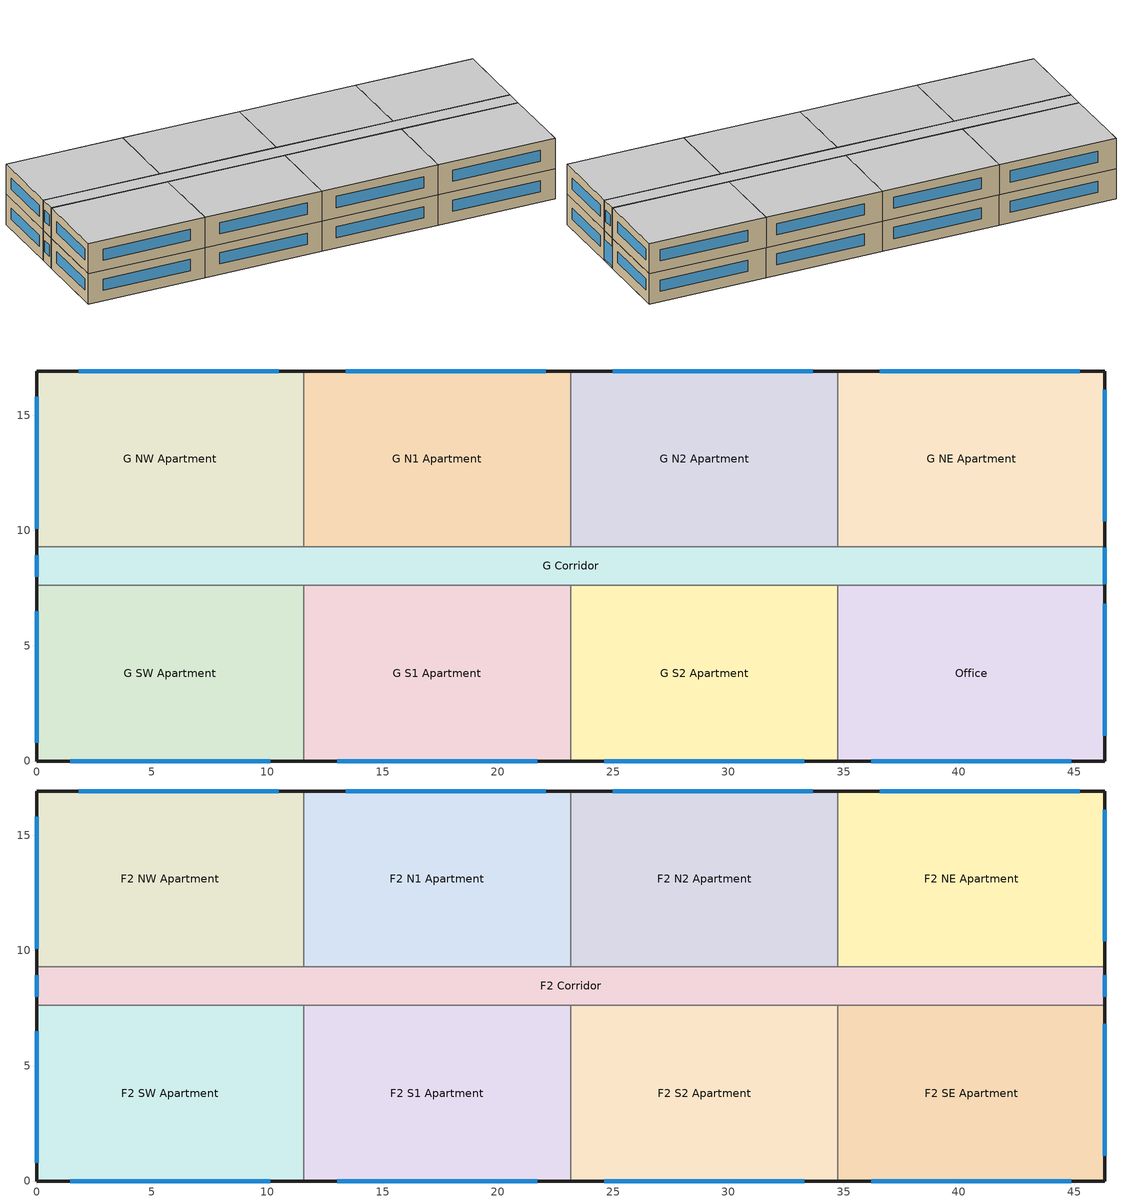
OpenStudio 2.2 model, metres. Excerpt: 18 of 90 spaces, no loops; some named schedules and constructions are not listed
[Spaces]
G S1 Apartment
 floor ground: 23.16,7.62 23.16,0 11.58,0 11.58,7.62 z0
 wall outside: 11.58,0 23.16,0 z0:3.05
 wall to G S2 Apartment: 23.16,0 23.16,7.62 z0:3.05
 wall to G Corridor: 23.16,7.62 11.58,7.62 z0:3.05
 wall to G SW Apartment: 11.58,7.62 11.58,0 z0:3.05
 window: 13.03,0 21.72,0 z1.05:2.17
Office
 floor ground: 46.33,7.62 46.33,0 34.75,0 34.75,7.62 z0
 wall outside: 34.75,0 46.33,0 46.33,7.62 z0:3.05
 wall to G S2 Apartment: 34.75,7.62 34.75,0 z0:3.05
 wall to G Corridor: 46.33,7.62 34.75,7.62 z0:3.05
 window: 36.19,0 44.88,0 / 46.33,1.1 46.33,6.81 z1.05:2.17
G S2 Apartment
 floor ground: 34.75,7.62 34.75,0 23.16,0 23.16,7.62 z0
 wall outside: 23.16,0 34.75,0 z0:3.05
 wall to G Corridor: 34.75,7.62 23.16,7.62 z0:3.05
 window: 24.61,0 33.3,0 z1.05:2.17
G Corridor
 floor ground: 46.33,9.3 46.33,7.62 0,7.62 0,9.3 z0
 wall outside: 46.33,7.62 46.33,9.3 / 0,9.3 0,7.62 z0:3.05
 wall to G NW Apartment: 11.58,9.3 0,9.3 z0:3.05
 wall to G NE Apartment: 46.33,9.3 34.75,9.3 z0:3.05
 wall to G N1 Apartment: 23.16,9.3 11.58,9.3 z0:3.05
 wall to G SW Apartment: 0,7.62 11.58,7.62 z0:3.05
 wall to G N2 Apartment: 34.75,9.3 23.16,9.3 z0:3.05
 window: 46.33,7.67 46.33,9.25 z0.17:2.13; 0,8.91 0,8 z1.05:2.17
G NW Apartment
 floor ground: 11.58,16.92 11.58,9.3 0,9.3 0,16.92 z0
 wall outside: 11.58,16.92 0,16.92 0,9.3 z0:3.05
 wall to G N1 Apartment: 11.58,9.3 11.58,16.92 z0:3.05
 window: 0,15.8 0,10.08 / 10.5,16.92 1.81,16.92 z1.05:2.17
G N1 Apartment
 floor ground: 23.16,16.92 23.16,9.3 11.58,9.3 11.58,16.92 z0
 wall outside: 23.16,16.92 11.58,16.92 z0:3.05
 wall to G N2 Apartment: 23.16,9.3 23.16,16.92 z0:3.05
 window: 22.08,16.92 13.4,16.92 z1.05:2.17
G N2 Apartment
 floor ground: 34.75,16.92 34.75,9.3 23.16,9.3 23.16,16.92 z0
 wall outside: 34.75,16.92 23.16,16.92 z0:3.05
 wall to G NE Apartment: 34.75,9.3 34.75,16.92 z0:3.05
 window: 33.66,16.92 24.98,16.92 z1.05:2.17
G NE Apartment
 floor ground: 46.33,16.92 46.33,9.3 34.75,9.3 34.75,16.92 z0
 wall outside: 46.33,9.3 46.33,16.92 34.75,16.92 z0:3.05
 window: 46.33,10.4 46.33,16.11 / 45.25,16.92 36.56,16.92 z1.05:2.17
G SW Apartment
 floor ground: 11.58,7.62 11.58,0 0,0 0,7.62 z0
 wall outside: 0,7.62 0,0 11.58,0 z0:3.05
 window: 0,6.5 0,0.79 / 1.45,0 10.13,0 z1.05:2.17
F2 N1 Apartment
 floor to G N1 Apartment: 23.16,16.92 23.16,9.3 11.58,9.3 11.58,16.92 z3.05
 wall outside: 23.16,16.92 11.58,16.92 z3.05:6.1
 wall to F2 Corridor: 11.58,9.3 23.16,9.3 z3.05:6.1
 wall to F2 N2 Apartment: 23.16,9.3 23.16,16.92 z3.05:6.1
 wall to F2 NW Apartment: 11.58,16.92 11.58,9.3 z3.05:6.1
 window: 22.08,16.92 13.4,16.92 z4.1:5.22
 ceiling to F3 N1 Apartment: 23.16,9.3 23.16,16.92 11.58,16.92 11.58,9.3 z6.1
F2 Corridor
 floor to G Corridor: 46.33,9.3 46.33,7.62 0,7.62 0,9.3 z3.05
 wall outside: 0,9.3 0,7.62 / 46.33,7.62 46.33,9.3 z3.05:6.1
 wall to F2 SE Apartment: 34.75,7.62 46.33,7.62 z3.05:6.1
 wall to F2 SW Apartment: 0,7.62 11.58,7.62 z3.05:6.1
 wall to F2 N2 Apartment: 34.75,9.3 23.16,9.3 z3.05:6.1
 wall to F2 S1 Apartment: 11.58,7.62 23.16,7.62 z3.05:6.1
 wall to F2 S2 Apartment: 23.16,7.62 34.75,7.62 z3.05:6.1
 wall to F2 NE Apartment: 46.33,9.3 34.75,9.3 z3.05:6.1
 wall to F2 NW Apartment: 11.58,9.3 0,9.3 z3.05:6.1
 window: 0,8.91 0,8 / 46.33,8 46.33,8.91 z4.1:5.22
 ceiling to F3 Corridor: 46.33,7.62 46.33,9.3 0,9.3 0,7.62 z6.1
F2 S1 Apartment
 floor to G S1 Apartment: 23.16,7.62 23.16,0 11.58,0 11.58,7.62 z3.05
 wall outside: 11.58,0 23.16,0 z3.05:6.1
 wall to F2 S2 Apartment: 23.16,0 23.16,7.62 z3.05:6.1
 wall to F2 SW Apartment: 11.58,7.62 11.58,0 z3.05:6.1
 window: 13.03,0 21.72,0 z4.1:5.22
 ceiling to F3 S1 Apartment: 23.16,0 23.16,7.62 11.58,7.62 11.58,0 z6.1
F2 NE Apartment
 floor to G NE Apartment: 46.33,16.92 46.33,9.3 34.75,9.3 34.75,16.92 z3.05
 wall outside: 46.33,9.3 46.33,16.92 34.75,16.92 z3.05:6.1
 wall to F2 N2 Apartment: 34.75,16.92 34.75,9.3 z3.05:6.1
 window: 45.25,16.92 36.56,16.92 / 46.33,10.4 46.33,16.11 z4.1:5.22
 ceiling to F3 NE Apartment: 46.33,9.3 46.33,16.92 34.75,16.92 34.75,9.3 z6.1
F2 SW Apartment
 floor to G SW Apartment: 11.58,7.62 11.58,0 0,0 0,7.62 z3.05
 wall outside: 0,7.62 0,0 11.58,0 z3.05:6.1
 window: 1.45,0 10.13,0 / 0,6.5 0,0.79 z4.1:5.22
 ceiling to F3 SW Apartment: 11.58,0 11.58,7.62 0,7.62 0,0 z6.1
F2 NW Apartment
 floor to G NW Apartment: 11.58,16.92 11.58,9.3 0,9.3 0,16.92 z3.05
 wall outside: 11.58,16.92 0,16.92 0,9.3 z3.05:6.1
 window: 10.5,16.92 1.81,16.92 / 0,15.8 0,10.08 z4.1:5.22
 ceiling to F3 NW Apartment: 11.58,9.3 11.58,16.92 0,16.92 0,9.3 z6.1
F2 SE Apartment
 floor to Office: 46.33,7.62 46.33,0 34.75,0 34.75,7.62 z3.05
 wall outside: 34.75,0 46.33,0 46.33,7.62 z3.05:6.1
 wall to F2 S2 Apartment: 34.75,7.62 34.75,0 z3.05:6.1
 window: 46.33,1.1 46.33,6.81 / 36.19,0 44.88,0 z4.1:5.22
 ceiling to F3 SE Apartment: 46.33,0 46.33,7.62 34.75,7.62 34.75,0 z6.1
F2 N2 Apartment
 floor to G N2 Apartment: 34.75,16.92 34.75,9.3 23.16,9.3 23.16,16.92 z3.05
 wall outside: 34.75,16.92 23.16,16.92 z3.05:6.1
 window: 33.66,16.92 24.98,16.92 z4.1:5.22
 ceiling to F3 N2 Apartment: 34.75,9.3 34.75,16.92 23.16,16.92 23.16,9.3 z6.1
F2 S2 Apartment
 floor to G S2 Apartment: 34.75,7.62 34.75,0 23.16,0 23.16,7.62 z3.05
 wall outside: 23.16,0 34.75,0 z3.05:6.1
 window: 24.61,0 33.3,0 z4.1:5.22
 ceiling to F3 S2 Apartment: 34.75,0 34.75,7.62 23.16,7.62 23.16,0 z6.1
[Site]
Grand Prairie_AB_CAN: Latitude {deg}=55.18; Longitude {deg}=-118.88; Time Zone {hr}=-7; Elevation {m}=669; Terrain=City
[Building]
NECB 2011-HighriseApartment-NECB HDD Method-CAN_AB_Grande.Prairie.719400_CWEC.epw created: 2017-07-10 18:48:29 +0000: North Axis {deg}=0; Default Construction Set=NECB 2011 - HighApt - NECB HDD Method at climate 7a; Standards Number of Stories=10; Standards Number of Above Ground Stories=10; Standards Building Type=HighriseApartment
[Site:GroundTemperature:BuildingSurface]
19.527, 19.502, 19.536, 19.598, 20.002, 21.64, 22.225, 22.375, 21.449, 20.121, 19.802, 19.633
[Site:WaterMainsTemperature]
Calculation Method=Correlation; Annual Average Outdoor Air Temperature {C}=1.85; Maximum Difference In Monthly Average Outdoor Air Temperatures {deltaC}=28.9
[SizingPeriod:DesignDay] Barometric Pressure {Pa}=93542; Sky Clearness=0; Rain Indicator=0; Snow Indicator=0; Day of Month=21; Daylight Saving Time Indicator=0; Humidity Indicating Type=Wetbulb; Dry-Bulb Temperature Range Modifier Type=DefaultMultipliers
Name | Maximum Dry-Bulb Temperature {C} | Daily Dry-Bulb Temperature Range {deltaC} | Humidity Indicating Conditions at Maximum Dry-Bulb | Wind Speed {m/s} | Wind Direction {deg} | Month | Day Type | Solar Model Indicator | ASHRAE Taub | ASHRAE Taud
Grand Prairie Ann Htg 99.6% Condns DB | -36.4 | 0 | -36.4 | 0.8 | 330 | 1 | WinterDesignDay | ASHRAEClearSky
Grand Prairie Ann Clg .4% Condns WB=>MDB | 25.1 | 11.6 | 17.9 | 3.7 | 260 | 7 | SummerDesignDay | ASHRAETau | 0.341 | 2.452
Grand Prairie Ann Clg .4% Condns DB=>MWB | 27.5 | 11.6 | 16.5 | 3.7 | 260 | 7 | SummerDesignDay | ASHRAETau | 0.341 | 2.452
[Material:NoMass]
CP02 CARPET PAD: Roughness=VeryRough; Thermal Resistance {m2-K/W}=0.21648; Thermal Absorptance=0.9; Solar Absorptance=0.7; Visible Absorptance=0.8
[Material]
Name | Roughness | Thickness {m} | Conductivity {W/m-K} | Density {kg/m3} | Specific Heat {J/kg-K} | Thermal Absorptance | Solar Absorptance | Visible Absorptance
100mm Normalweight concrete floor | MediumSmooth | 0.1016 | 2.31 | 2322 | 832
G01 13mm gypsum board | Smooth | 0.0127 | 0.16 | 800 | 1090 | 0.9 | 0.7 | 0.5
G05 25mm wood | MediumSmooth | 0.0254 | 0.15 | 608 | 1630 | 0.9 | 0.5 | 0.5
[Construction]
Typical Interior Floor: 100mm Normalweight concrete floor, CP02 CARPET PAD
Typical Interior Wall: G01 13mm gypsum board, G01 13mm gypsum board
Typical Interior Ceiling: CP02 CARPET PAD, 100mm Normalweight concrete floor
Typical Interior Window: Clear 3mm
Typical Interior Door; Typical Interior Partition: G05 25mm wood
Customized Fenestration: cond=0.220 tvis=0.220 tsol=0.232: Customized Fenestration:: cond=0.220 tvis=0.220 tsol=0.232
Customized Fenestration: cond=0.220 tvis=0.441 tsol=0.279: Customized Fenestration:: cond=0.220 tvis=0.441 tsol=0.279
Customized Fenestration: cond=0.220 tvis=0.294 tsol=0.332: Customized Fenestration:: cond=0.220 tvis=0.294 tsol=0.332
Customized Fenestration: cond=0.220 tvis=0.898 tsol=0.837: Customized Fenestration:: cond=0.220 tvis=0.898 tsol=0.837
[DefaultConstructionSet]
NECB 2011 - HighApt - NECB HDD Method at climate 7a: Default Exterior Surface Constructions=NECB 2011 - HighApt - NECB HDD Method at climate 7a; Default Interior Surface Constructions=Default Surface Constructions 2; Default Ground Contact Surface Constructions=NECB 2011 - HighApt - NECB HDD Method at climate 7a 1; Default Exterior SubSurface Constructions=NECB 2011 - HighApt - NECB HDD Method at climate 7a; Default Interior SubSurface Constructions=Default Sub Surface Constructions 2; Interior Partition Construction=Typical Interior Partition
[DefaultSurfaceConstructions]
Name | Floor Construction | Wall Construction | Roof Ceiling Construction
Default Surface Constructions 2 | Typical Interior Floor | Typical Interior Wall | Typical Interior Ceiling
NECB 2011 - HighApt - NECB HDD Method at climate 7a | Customized opaque construction {409b5042-fd69-4c49-965e-2e373fab2947} to conductance of 0.162 | Customized opaque construction {c06595c7-c996-4455-980d-659c96b32929} to conductance of 0.21 | Customized opaque construction {38513baa-d2bc-4b58-94c2-700d4c444583} to conductance of 0.162
NECB 2011 - HighApt - NECB HDD Method at climate 7a 1 | Customized opaque construction {6ab86746-ee1a-44c9-a385-8e5fccf59406} to conductance of 0.757 | Customized opaque construction {6ab86746-ee1a-44c9-a385-8e5fccf59406} to conductance of 0.284 | Customized opaque construction {6ab86746-ee1a-44c9-a385-8e5fccf59406} to conductance of 0.284
[DefaultSubSurfaceConstructions]
Name | Fixed Window Construction | Operable Window Construction | Door Construction | Glass Door Construction | Overhead Door Construction | Skylight Construction | Tubular Daylight Dome Construction | Tubular Daylight Diffuser Construction
Default Sub Surface Constructions 2 | Typical Interior Window | Typical Interior Window | Typical Interior Door
NECB 2011 - HighApt - NECB HDD Method at climate 7a | Customized Fenestration: cond=0.220 tvis=0.220 tsol=0.232 | Customized Fenestration: cond=0.220 tvis=0.220 tsol=0.232 | Customized opaque construction {f8d3bcf4-e0fd-4257-a610-2f6188a2c8e3} to conductance of 2.2 | Customized Fenestration: cond=0.220 tvis=0.441 tsol=0.279 | Customized opaque construction {4af6b963-59bf-4b9a-ac5a-6943ae9872ca} to conductance of 2.2 | Customized Fenestration: cond=0.220 tvis=0.294 tsol=0.332 | Customized Fenestration: cond=0.220 tvis=0.898 tsol=0.837 | Customized Fenestration: cond=0.220 tvis=0.898 tsol=0.837
[WindowMaterial:Glazing]
Clear 3mm: Optical Data Type=SpectralAverage; Thickness {m}=0.003; Solar Transmittance at Normal Incidence=0.837; Front Side Solar Reflectance at Normal Incidence=0.075; Back Side Solar Reflectance at Normal Incidence=0.075; Visible Transmittance at Normal Incidence=0.898; Front Side Visible Reflectance at Normal Incidence=0.081; Back Side Visible Reflectance at Normal Incidence=0.081; Infrared Transmittance at Normal Incidence=0; Front Side Infrared Hemispherical Emissivity=0.84; Back Side Infrared Hemispherical Emissivity=0.84; Conductivity {W/m-K}=0.9; Dirt Correction Factor for Solar and Visible Transmittance=1; Solar Diffusing=No
[WindowMaterial:SimpleGlazingSystem] U-Factor {W/m2-K}=2.2; Solar Heat Gain Coefficient=0.6; Visible Transmittance=0.21
Customized Fenestration:: cond=0.220 tvis=0.220 tsol=0.232; Customized Fenestration:: cond=0.220 tvis=0.441 tsol=0.279; Customized Fenestration:: cond=0.220 tvis=0.294 tsol=0.332; Customized Fenestration:: cond=0.220 tvis=0.898 tsol=0.837
[Space] Part of Total Floor Area=Yes
Name | Space Type | Building Story | Thermal Zone
F2 NE Apartment | Space Function Dwelling Unit(s) | Building Story 2 | Sp-F2 NE Apartment Sys-1 Flr-7 Sch-G HPlcmt-north ZN
F2 N1 Apartment | Space Function Dwelling Unit(s) | Building Story 2 | Sp-F2 N1 Apartment Sys-1 Flr-7 Sch-G HPlcmt-north ZN
F2 Corridor | Space Function Corr. < 2.4m wide-sch-G | Building Story 2 | Sp-F2 Corridor Sys-1 Flr-7 Sch-G HPlcmt-east ZN
F2 S1 Apartment | Space Function Dwelling Unit(s) | Building Story 2 | Sp-F2 S1 Apartment Sys-1 Flr-7 Sch-G HPlcmt-south ZN
F2 SW Apartment | Space Function Dwelling Unit(s) | Building Story 2 | Sp-F2 SW Apartment Sys-1 Flr-7 Sch-G HPlcmt-south ZN
G S1 Apartment | Space Function Dwelling Unit(s) | Building Story 1 | Sp-G S1 Apartment Sys-1 Flr-5 Sch-G HPlcmt-south ZN
Office | Space Function Office - enclosed | Building Story 1 | Sp-Office Sys-6 Flr-5 Sch-A HPlcmt-south ZN
G N2 Apartment | Space Function Dwelling Unit(s) | Building Story 1 | Sp-G N2 Apartment Sys-1 Flr-5 Sch-G HPlcmt-north ZN
G S2 Apartment | Space Function Dwelling Unit(s) | Building Story 1 | Sp-G S2 Apartment Sys-1 Flr-5 Sch-G HPlcmt-south ZN
G Corridor | Space Function Corr. < 2.4m wide-sch-G | Building Story 1 | Sp-G Corridor Sys-6 Flr-5 Sch-G HPlcmt-east ZN
G NW Apartment | Space Function Dwelling Unit(s) | Building Story 1 | Sp-G NW Apartment Sys-1 Flr-5 Sch-G HPlcmt-north ZN
G N1 Apartment | Space Function Dwelling Unit(s) | Building Story 1 | Sp-G N1 Apartment Sys-1 Flr-5 Sch-G HPlcmt-north ZN
F2 NW Apartment | Space Function Dwelling Unit(s) | Building Story 2 | Sp-F2 NW Apartment Sys-1 Flr-7 Sch-G HPlcmt-north ZN
F2 S2 Apartment | Space Function Dwelling Unit(s) | Building Story 2 | Sp-F2 S2 Apartment Sys-1 Flr-7 Sch-G HPlcmt-south ZN
F2 SE Apartment | Space Function Dwelling Unit(s) | Building Story 2 | Sp-F2 SE Apartment Sys-1 Flr-7 Sch-G HPlcmt-south ZN
G SW Apartment | Space Function Dwelling Unit(s) | Building Story 1 | Sp-G SW Apartment Sys-1 Flr-5 Sch-G HPlcmt-south ZN
F2 N2 Apartment | Space Function Dwelling Unit(s) | Building Story 2 | Sp-F2 N2 Apartment Sys-1 Flr-7 Sch-G HPlcmt-north ZN
G NE Apartment | Space Function Dwelling Unit(s) | Building Story 1 | Sp-G NE Apartment Sys-1 Flr-5 Sch-G HPlcmt-north ZN
[BuildingStory]
Name | Nominal Z Coordinate {m}
Building Story 1 | 0
Building Story 2 | 3.0478
[SpaceType] Standards Building Type=Space Function
Name | Default Schedule Set | Design Specification Outdoor Air Object | Standards Space Type
Space Function Office - enclosed | Space Function Office - enclosed Schedule Set | Space Function Office - enclosed Ventilation | Office - enclosed
Space Function Corr. < 2.4m wide-sch-G | Space Function Corr. < 2.4m wide-sch-G Schedule Set | Space Function Corr. < 2.4m wide-sch-G Ventilation | Corr. < 2.4m wide-sch-G
Space Function Dwelling Unit(s) | Space Function Dwelling Unit(s) Schedule Set | Space Function Dwelling Unit(s) Ventilation | Dwelling Unit(s)
[People:Definition]
Space Function Dwelling Unit(s) People Definition: Number of People Calculation Method=People/Area; People per Space Floor Area {person/m2}=0.0166841; Fraction Radiant=0.3
[People] Work Efficiency Schedule=Work Efficiency Schedule; Clothing Insulation Schedule=Clothing Schedule; Air Velocity Schedule=Air Velocity Schedule
Name | People Definition | Space or SpaceType
Space Function Corr. < 2.4m wide-sch-G People | Space Function Corr. < 2.4m wide-sch-G People Definition | Space Function Corr. < 2.4m wide-sch-G
Space Function Dwelling Unit(s) People | Space Function Dwelling Unit(s) People Definition | Space Function Dwelling Unit(s)
Space Function Office - enclosed People | Space Function Office - enclosed People Definition | Space Function Office - enclosed
[Lights]
Name | Lights Definition | Space or SpaceType
Space Function Corr. < 2.4m wide-sch-G Lights | Space Function Corr. < 2.4m wide-sch-G Lights Definition | Space Function Corr. < 2.4m wide-sch-G
Space Function Dwelling Unit(s) Lights | Space Function Dwelling Unit(s) Lights Definition | Space Function Dwelling Unit(s)
Space Function Office - enclosed Lights | Space Function Office - enclosed Lights Definition | Space Function Office - enclosed
[DesignSpecification:OutdoorAir] Outdoor Air Method=Sum
Name | Outdoor Air Flow per Floor Area {m3/s-m2}
Space Function Corr. < 2.4m wide-sch-G Ventilation | 0.0003048
Space Function Dwelling Unit(s) Ventilation | 0.00034544
Space Function Office - enclosed Ventilation | 0.0004318
[DefaultScheduleSet] People Activity Level Schedule=NECB-Activity; Infiltration Schedule=Always On
Name | Number of People Schedule | Lighting Schedule | Electric Equipment Schedule
Space Function Corr. < 2.4m wide-sch-G Schedule Set; Space Function Dwelling Unit(s) Schedule Set | NECB-G-Occupancy | NECB-G-Lighting | NECB-G-Electric-Equipment
Space Function Office - enclosed Schedule Set | NECB-A-Occupancy | NECB-A-Lighting | NECB-A-Electric-Equipment
[ThermostatSetpoint:DualSetpoint]
Name | Heating Setpoint Temperature Schedule | Cooling Setpoint Temperature Schedule
Space Function Dwelling Unit(s) Thermostat 112; Space Function Dwelling Unit(s) Thermostat 113; Space Function Dwelling Unit(s) Thermostat 114; Space Function Dwelling Unit(s) Thermostat 115; Space Function Dwelling Unit(s) Thermostat 116; Space Function Dwelling Unit(s) Thermostat 117; Space Function Dwelling Unit(s) Thermostat 118; Space Function Dwelling Unit(s) Thermostat 127; Space Function Dwelling Unit(s) Thermostat 128; Space Function Dwelling Unit(s) Thermostat 129; Space Function Dwelling Unit(s) Thermostat 130; Space Function Corr. < 2.4m wide-sch-G Thermostat 16; Space Function Dwelling Unit(s) Thermostat 131; Space Function Dwelling Unit(s) Thermostat 132; Space Function Dwelling Unit(s) Thermostat 133; Space Function Dwelling Unit(s) Thermostat 134; Space Function Corr. < 2.4m wide-sch-G Thermostat 20 | NECB-G-Thermostat Setpoint-Heating | NECB-G-Thermostat Setpoint-Cooling
Space Function Office - enclosed Thermostat 2 | NECB-A-Thermostat Setpoint-Heating | NECB-A-Thermostat Setpoint-Cooling
[ElectricEquipment]
Name | Electric Equipment Definition | Space or SpaceType
Space Function Dwelling Unit(s) Elec Equip | Space Function Dwelling Unit(s) Elec Equip Definition | Space Function Dwelling Unit(s)
Space Function Office - enclosed Elec Equip | Space Function Office - enclosed Elec Equip Definition | Space Function Office - enclosed
[SpaceInfiltration:DesignFlowRate] Schedule=Always On Discrete; Design Flow Rate Calculation Method=Flow/ExteriorArea; Flow per Exterior Surface Area {m3/s-m2}=0.00025; Constant Term Coefficient=0; Temperature Term Coefficient=0; Velocity Term Coefficient=0.224; Velocity Squared Term Coefficient=0
Name | Space or SpaceType
F2 Corridor Infiltration | F2 Corridor
F2 N1 Apartment Infiltration | F2 N1 Apartment
F2 N2 Apartment Infiltration | F2 N2 Apartment
F2 NE Apartment Infiltration | F2 NE Apartment
F2 NW Apartment Infiltration | F2 NW Apartment
F2 S1 Apartment Infiltration | F2 S1 Apartment
F2 S2 Apartment Infiltration | F2 S2 Apartment
F2 SE Apartment Infiltration | F2 SE Apartment
F2 SW Apartment Infiltration | F2 SW Apartment
G Corridor Infiltration | G Corridor
G N1 Apartment Infiltration | G N1 Apartment
G N2 Apartment Infiltration | G N2 Apartment
G NE Apartment Infiltration | G NE Apartment
G NW Apartment Infiltration | G NW Apartment
G S1 Apartment Infiltration | G S1 Apartment
G S2 Apartment Infiltration | G S2 Apartment
G SW Apartment Infiltration | G SW Apartment
Office Infiltration | Office
[ThermalZone] Use Ideal Air Loads=No
Name | Thermostat
Sp-G NW Apartment Sys-1 Flr-5 Sch-G HPlcmt-north ZN | Space Function Dwelling Unit(s) Thermostat 112
Sp-G N2 Apartment Sys-1 Flr-5 Sch-G HPlcmt-north ZN | Space Function Dwelling Unit(s) Thermostat 113
Sp-G NE Apartment Sys-1 Flr-5 Sch-G HPlcmt-north ZN | Space Function Dwelling Unit(s) Thermostat 114
Sp-G N1 Apartment Sys-1 Flr-5 Sch-G HPlcmt-north ZN | Space Function Dwelling Unit(s) Thermostat 115
Sp-G SW Apartment Sys-1 Flr-5 Sch-G HPlcmt-south ZN | Space Function Dwelling Unit(s) Thermostat 116
Sp-G S1 Apartment Sys-1 Flr-5 Sch-G HPlcmt-south ZN | Space Function Dwelling Unit(s) Thermostat 117
Sp-G S2 Apartment Sys-1 Flr-5 Sch-G HPlcmt-south ZN | Space Function Dwelling Unit(s) Thermostat 118
Sp-F2 NW Apartment Sys-1 Flr-7 Sch-G HPlcmt-north ZN | Space Function Dwelling Unit(s) Thermostat 127
Sp-F2 N1 Apartment Sys-1 Flr-7 Sch-G HPlcmt-north ZN | Space Function Dwelling Unit(s) Thermostat 128
Sp-F2 N2 Apartment Sys-1 Flr-7 Sch-G HPlcmt-north ZN | Space Function Dwelling Unit(s) Thermostat 129
Sp-F2 NE Apartment Sys-1 Flr-7 Sch-G HPlcmt-north ZN | Space Function Dwelling Unit(s) Thermostat 130
Sp-F2 Corridor Sys-1 Flr-7 Sch-G HPlcmt-east ZN | Space Function Corr. < 2.4m wide-sch-G Thermostat 16
Sp-F2 SE Apartment Sys-1 Flr-7 Sch-G HPlcmt-south ZN | Space Function Dwelling Unit(s) Thermostat 131
Sp-F2 SW Apartment Sys-1 Flr-7 Sch-G HPlcmt-south ZN | Space Function Dwelling Unit(s) Thermostat 132
Sp-F2 S2 Apartment Sys-1 Flr-7 Sch-G HPlcmt-south ZN | Space Function Dwelling Unit(s) Thermostat 133
Sp-F2 S1 Apartment Sys-1 Flr-7 Sch-G HPlcmt-south ZN | Space Function Dwelling Unit(s) Thermostat 134
Sp-G Corridor Sys-6 Flr-5 Sch-G HPlcmt-east ZN | Space Function Corr. < 2.4m wide-sch-G Thermostat 20
Sp-Office Sys-6 Flr-5 Sch-A HPlcmt-south ZN | Space Function Office - enclosed Thermostat 2
